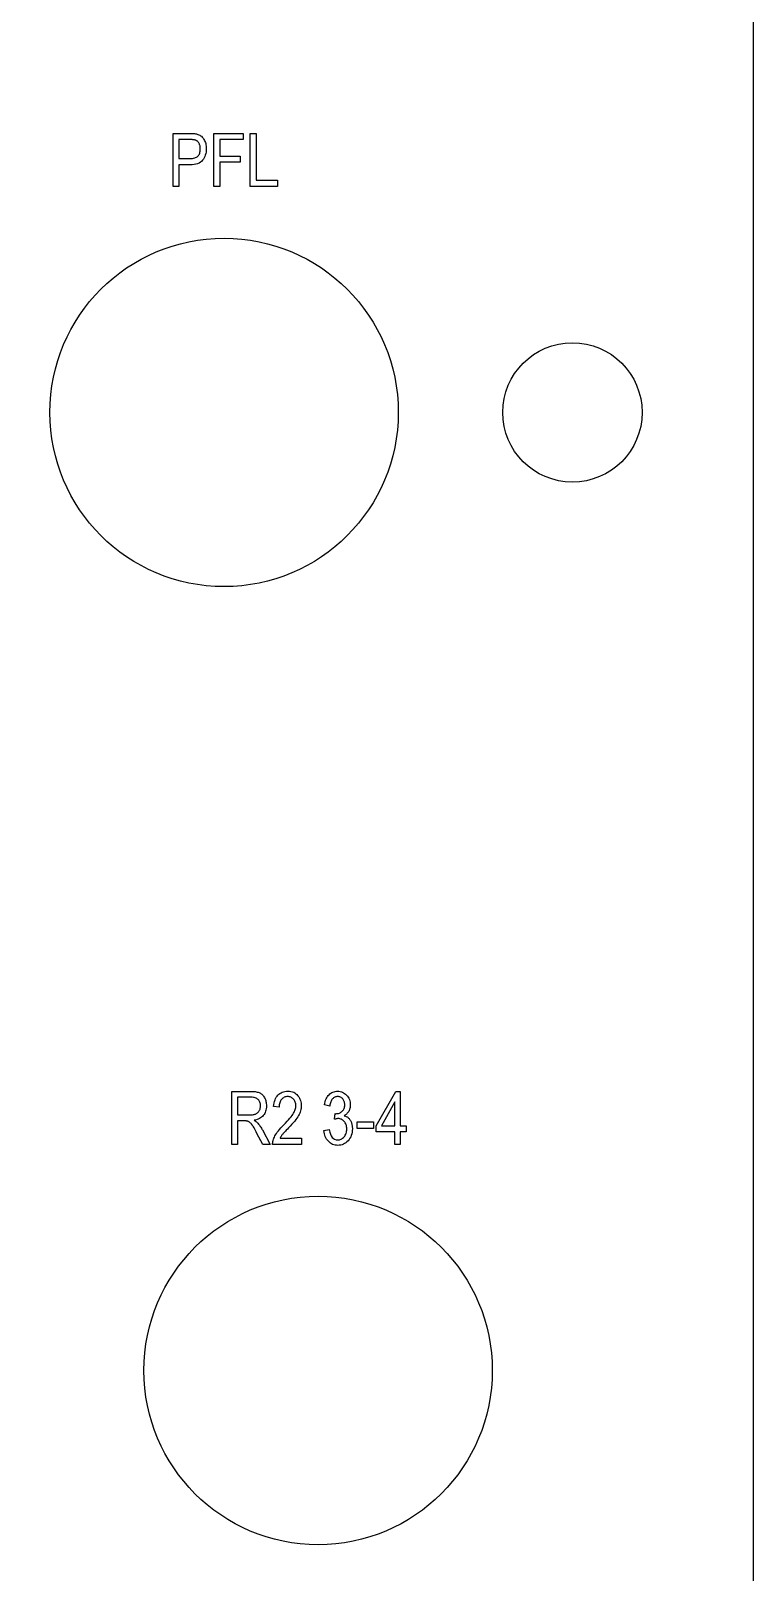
# Model space of a CAD drawing. Header units: millimetres. Extents: x 0 to 40, y 0 to 514.
# Drawn here: x 23.71 to 40.3, y 348.37 to 383.76 of the extents above; entities that cross this region are included whole.
import ezdxf

# ---------------------------------------------------------------- set-up
doc = ezdxf.new("R2010")
doc.units = ezdxf.units.MM
for name, color, linetype in [('CUT', 1, 'CONTINUOUS'), ('LEGEND', 2, 'CONTINUOUS'), ('OUTLINE', 7, 'CONTINUOUS')]:
    doc.layers.add(name, color=color, linetype=linetype)

msp = doc.modelspace()

# ---------------------------------------------------------------- linework, layer by layer
at = {"layer": 'CUT'}
for centre, radius in [((28.15, 375), 4), ((36.15, 375), 1.6), ((30.31, 353), 4)]:
    msp.add_circle(centre, radius, dxfattribs=at)
at = {"layer": 'LEGEND'}
for points in [[(26.9796, 380.1916), (26.9796, 381.4084), (27.3556, 381.4084), (27.3877, 381.4081), (27.4177, 381.407), (27.4454, 381.4052), (27.471, 381.4026), (27.4944, 381.3994), (27.5156, 381.3954), (27.5347, 381.3907), (27.5515, 381.3852), (27.5726, 381.3765), (27.5925, 381.3661), (27.6114, 381.354), (27.6291, 381.3402), (27.6458, 381.3247), (27.6614, 381.3075), (27.6759, 381.2887), (27.6893, 381.2682), (27.7014, 381.2462), (27.7118, 381.223), (27.7207, 381.1986), (27.7279, 381.1729), (27.7335, 381.1461), (27.7376, 381.118), (27.74, 381.0887), (27.7408, 381.0582), (27.7395, 381.018), (27.7355, 380.9798), (27.729, 380.9434), (27.7198, 380.9089), (27.708, 380.8764), (27.6936, 380.8457), (27.6766, 380.8169), (27.6569, 380.79), (27.6341, 380.7657), (27.6074, 380.7446), (27.5769, 380.7268), (27.5426, 380.7122), (27.5045, 380.7009), (27.4625, 380.6928), (27.4168, 380.6879), (27.3672, 380.6863), (27.1116, 380.6863), (27.1116, 380.1916)], [(27.1116, 380.8299), (27.3697, 380.8299), (27.3992, 380.8307), (27.4266, 380.8333), (27.452, 380.8376), (27.4754, 380.8437), (27.4966, 380.8514), (27.5159, 380.8609), (27.5331, 380.8721), (27.5482, 380.8851), (27.5614, 380.8998), (27.5729, 380.9162), (27.5826, 380.9344), (27.5905, 380.9543), (27.5967, 380.976), (27.6011, 380.9994), (27.6038, 381.0246), (27.6046, 381.0515), (27.6042, 381.0692), (27.6029, 381.0863), (27.6007, 381.1028), (27.5977, 381.1185), (27.5938, 381.1337), (27.589, 381.1482), (27.5833, 381.162), (27.5768, 381.1752), (27.5697, 381.1876), (27.5622, 381.1989), (27.5543, 381.2092), (27.5461, 381.2186), (27.5375, 381.2269), (27.5286, 381.2342), (27.5193, 381.2405), (27.5096, 381.2458), (27.4987, 381.2502), (27.4859, 381.2541), (27.4711, 381.2574), (27.4543, 381.2601), (27.4355, 381.2622), (27.4147, 381.2637), (27.392, 381.2645), (27.3672, 381.2648), (27.1116, 381.2648)], [(27.9184, 380.1916), (27.9184, 381.4084), (28.5916, 381.4084), (28.5916, 381.2648), (28.0504, 381.2648), (28.0504, 380.888), (28.5186, 380.888), (28.5186, 380.7444), (28.0504, 380.7444), (28.0504, 380.1916)], [(28.7526, 380.1916), (28.7526, 381.4084), (28.8846, 381.4084), (28.8846, 380.3352), (29.376, 380.3352), (29.376, 380.1916)], [(28.3253, 358.1916), (28.3253, 359.4084), (28.7677, 359.4084), (28.8012, 359.4079), (28.8325, 359.4063), (28.8615, 359.4037), (28.8882, 359.3999), (28.9126, 359.3952), (28.9348, 359.3893), (28.9547, 359.3824), (28.9723, 359.3744), (28.9885, 359.3652), (29.0038, 359.3546), (29.0185, 359.3425), (29.0324, 359.3291), (29.0456, 359.3142), (29.058, 359.2979), (29.0697, 359.2802), (29.0807, 359.2611), (29.0906, 359.2409), (29.0992, 359.2199), (29.1065, 359.1981), (29.1124, 359.1755), (29.117, 359.1521), (29.1203, 359.128), (29.1223, 359.103), (29.123, 359.0772), (29.1219, 359.0436), (29.1185, 359.0116), (29.1129, 358.9813), (29.105, 358.9525), (29.0949, 358.9254), (29.0826, 358.9), (29.068, 358.8761), (29.0512, 358.854), (29.0322, 358.8336), (29.0112, 358.8151), (28.9882, 358.7986), (28.9631, 358.784), (28.936, 358.7714), (28.9068, 358.7607), (28.8756, 358.752), (28.8424, 358.7452), (28.8559, 358.7369), (28.8686, 358.7286), (28.8804, 358.7202), (28.8914, 358.7118), (28.9016, 358.7034), (28.9109, 358.6949), (28.9194, 358.6865), (28.9271, 358.678), (28.9416, 358.6603), (28.9557, 358.6421), (28.9693, 358.6235), (28.9825, 358.6043), (28.9952, 358.5847), (29.0076, 358.5645), (29.0194, 358.5439), (29.0308, 358.5228), (29.2052, 358.1916), (29.0392, 358.1916), (28.9063, 358.4447), (28.8876, 358.4804), (28.8701, 358.5129), (28.8538, 358.5425), (28.8386, 358.569), (28.8246, 358.5925), (28.8118, 358.613), (28.8002, 358.6304), (28.7897, 358.6448), (28.7799, 358.6571), (28.7702, 358.6684), (28.7605, 358.6786), (28.7509, 358.6878), (28.7414, 358.696), (28.732, 358.7031), (28.7226, 358.7091), (28.7133, 358.7141), (28.7036, 358.7183), (28.693, 358.7219), (28.6815, 358.725), (28.669, 358.7275), (28.6557, 358.7294), (28.6414, 358.7308), (28.6261, 358.7317), (28.61, 358.7319), (28.4573, 358.7319), (28.4573, 358.1916)], [(28.4573, 358.8714), (28.7412, 358.8714), (28.7637, 358.8717), (28.7848, 358.8728), (28.8046, 358.8745), (28.8229, 358.877), (28.8399, 358.8801), (28.8554, 358.884), (28.8695, 358.8885), (28.8823, 358.8938), (28.894, 358.8998), (28.9051, 358.9066), (28.9156, 358.9142), (28.9254, 358.9226), (28.9347, 358.9319), (28.9433, 358.9419), (28.9513, 358.9527), (28.9586, 358.9644), (28.9652, 358.9766), (28.971, 358.9894), (28.9758, 359.0027), (28.9798, 359.0164), (28.9829, 359.0307), (28.9851, 359.0454), (28.9864, 359.0607), (28.9869, 359.0764), (28.986, 359.0988), (28.9835, 359.12), (28.9793, 359.14), (28.9734, 359.1587), (28.9658, 359.1762), (28.9565, 359.1924), (28.9455, 359.2075), (28.9329, 359.2213), (28.9186, 359.2336), (28.9027, 359.2443), (28.8851, 359.2534), (28.8659, 359.2608), (28.845, 359.2666), (28.8226, 359.2707), (28.7984, 359.2732), (28.7727, 359.274), (28.4573, 359.274)], [(29.9257, 358.3352), (29.9257, 358.1916), (29.2658, 358.1916), (29.266, 358.2137), (29.2681, 358.2364), (29.272, 358.2598), (29.2777, 358.2839), (29.2852, 358.3086), (29.2945, 358.334), (29.3056, 358.36), (29.3185, 358.3866), (29.3337, 358.4142), (29.3518, 358.443), (29.3728, 358.473), (29.3966, 358.5043), (29.4233, 358.5367), (29.4529, 358.5704), (29.4853, 358.6053), (29.5206, 358.6415), (29.5617, 358.683), (29.5991, 358.7221), (29.6328, 358.7588), (29.6627, 358.793), (29.689, 358.8249), (29.7116, 358.8543), (29.7304, 358.8813), (29.7455, 358.9058), (29.758, 358.929), (29.7688, 358.9517), (29.7779, 358.9741), (29.7854, 358.996), (29.7912, 359.0175), (29.7954, 359.0387), (29.7978, 359.0594), (29.7987, 359.0797), (29.7978, 359.1024), (29.7953, 359.1241), (29.791, 359.1446), (29.7851, 359.1641), (29.7774, 359.1825), (29.7681, 359.1998), (29.757, 359.2161), (29.7443, 359.2312), (29.7303, 359.2449), (29.7155, 359.2568), (29.7, 359.2669), (29.6836, 359.2751), (29.6664, 359.2815), (29.6485, 359.2861), (29.6298, 359.2888), (29.6102, 359.2897), (29.5893, 359.2888), (29.5694, 359.2858), (29.5504, 359.2809), (29.5324, 359.274), (29.5154, 359.2651), (29.4993, 359.2543), (29.4841, 359.2414), (29.47, 359.2267), (29.4571, 359.21), (29.446, 359.1917), (29.4366, 359.1716), (29.4289, 359.1499), (29.4229, 359.1264), (29.4186, 359.1012), (29.416, 359.0743), (29.4152, 359.0457), (29.289, 359.0615), (29.2935, 359.1039), (29.3002, 359.1436), (29.3092, 359.1806), (29.3204, 359.2149), (29.334, 359.2465), (29.3498, 359.2754), (29.3679, 359.3016), (29.3882, 359.325), (29.4105, 359.3457), (29.4346, 359.3637), (29.4603, 359.3789), (29.4877, 359.3913), (29.5168, 359.401), (29.5477, 359.4079), (29.5802, 359.412), (29.6144, 359.4134), (29.6514, 359.4118), (29.6861, 359.407), (29.7185, 359.399), (29.7486, 359.3877), (29.7763, 359.3732), (29.8017, 359.3555), (29.8248, 359.3346), (29.8456, 359.3105), (29.864, 359.2843), (29.8799, 359.2573), (29.8934, 359.2293), (29.9044, 359.2005), (29.913, 359.1708), (29.9191, 359.1402), (29.9228, 359.1088), (29.924, 359.0764), (29.9231, 359.0475), (29.9202, 359.0189), (29.9154, 358.9906), (29.9087, 358.9626), (29.9, 358.9349), (29.8895, 358.9075), (29.877, 358.8804), (29.8626, 358.8535), (29.8455, 358.8258), (29.825, 358.7958), (29.801, 358.7636), (29.7736, 358.7291), (29.7427, 358.6925), (29.7083, 358.6536), (29.6706, 358.6125), (29.6293, 358.5692), (29.6032, 358.5423), (29.5794, 358.5177), (29.5581, 358.4952), (29.5392, 358.475), (29.5227, 358.457), (29.5086, 358.4413), (29.497, 358.4278), (29.4878, 358.4165), (29.48, 358.4063), (29.4726, 358.3962), (29.4655, 358.386), (29.4589, 358.3758), (29.4526, 358.3657), (29.4466, 358.3555), (29.4411, 358.3453), (29.4359, 358.3352)], [(30.4436, 358.5128), (30.5665, 358.5327), (30.5779, 358.4767), (30.5929, 358.4281), (30.6116, 358.387), (30.6339, 358.3534), (30.6599, 358.3273), (30.6896, 358.3086), (30.7229, 358.2974), (30.7599, 358.2937), (30.7805, 358.2948), (30.8004, 358.2981), (30.8196, 358.3036), (30.8381, 358.3114), (30.8559, 358.3214), (30.8731, 358.3336), (30.8895, 358.348), (30.9052, 358.3646), (30.9196, 358.383), (30.932, 358.4027), (30.9426, 358.4237), (30.9512, 358.4461), (30.958, 358.4697), (30.9628, 358.4947), (30.9656, 358.5209), (30.9666, 358.5485), (30.9657, 358.5744), (30.9631, 358.599), (30.9587, 358.6223), (30.9525, 358.6444), (30.9445, 358.6651), (30.9348, 358.6845), (30.9234, 358.7026), (30.9101, 358.7195), (30.8956, 358.7347), (30.8803, 358.7478), (30.8642, 358.7589), (30.8473, 358.768), (30.8295, 358.7751), (30.811, 358.7802), (30.7917, 358.7832), (30.7715, 358.7842), (30.7625, 358.784), (30.7531, 358.7832), (30.743, 358.7819), (30.7325, 358.7801), (30.7215, 358.7777), (30.7099, 358.7749), (30.6978, 358.7715), (30.6852, 358.7676), (30.6993, 358.8988), (30.7184, 358.8971), (30.7405, 358.898), (30.7615, 358.9006), (30.7815, 358.9049), (30.8004, 358.911), (30.8182, 358.9188), (30.835, 358.9284), (30.8507, 358.9397), (30.8653, 358.9527), (30.8786, 358.9672), (30.89, 358.9829), (30.8997, 358.9997), (30.9077, 359.0177), (30.9138, 359.0368), (30.9182, 359.0572), (30.9209, 359.0787), (30.9218, 359.1013), (30.921, 359.1222), (30.9188, 359.142), (30.9151, 359.1607), (30.9099, 359.1784), (30.9033, 359.1951), (30.8952, 359.2107), (30.8855, 359.2252), (30.8745, 359.2387), (30.8623, 359.2509), (30.8495, 359.2614), (30.836, 359.2703), (30.822, 359.2776), (30.8072, 359.2833), (30.7918, 359.2873), (30.7758, 359.2898), (30.7591, 359.2906), (30.7418, 359.2897), (30.7252, 359.2872), (30.7092, 359.2829), (30.694, 359.277), (30.6795, 359.2693), (30.6656, 359.26), (30.6524, 359.2489), (30.64, 359.2362), (30.6284, 359.2217), (30.6179, 359.2055), (30.6085, 359.1875), (30.6002, 359.1678), (30.593, 359.1464), (30.587, 359.1231), (30.582, 359.0982), (30.5781, 359.0714), (30.4561, 359.098), (30.4628, 359.1358), (30.4713, 359.1713), (30.4817, 359.2043), (30.4939, 359.235), (30.5078, 359.2632), (30.5236, 359.2891), (30.5413, 359.3126), (30.5607, 359.3337), (30.5816, 359.3524), (30.6035, 359.3686), (30.6265, 359.3823), (30.6505, 359.3935), (30.6757, 359.4022), (30.7018, 359.4084), (30.7291, 359.4122), (30.7574, 359.4134), (30.7871, 359.412), (30.8157, 359.4078), (30.8432, 359.4008), (30.8695, 359.391), (30.8946, 359.3784), (30.9187, 359.363), (30.9415, 359.3448), (30.9633, 359.3238), (30.9831, 359.3006), (31.0003, 359.276), (31.0149, 359.25), (31.0268, 359.2225), (31.036, 359.1936), (31.0426, 359.1632), (31.0466, 359.1313), (31.0479, 359.098), (31.0474, 359.0775), (31.0457, 359.0577), (31.0429, 359.0384), (31.0389, 359.0198), (31.0338, 359.0017), (31.0276, 358.9842), (31.0203, 358.9674), (31.0118, 358.9511), (31.0024, 358.9355), (30.992, 358.9208), (30.9807, 358.907), (30.9686, 358.894), (30.9555, 358.8819), (30.9416, 358.8706), (30.9267, 358.8602), (30.911, 358.8506), (30.9256, 358.8461), (30.9396, 358.841), (30.9529, 358.8351), (30.9656, 358.8286), (30.9776, 358.8215), (30.989, 358.8136), (30.9997, 358.8051), (31.0098, 358.7958), (31.0193, 358.7859), (31.0283, 358.7751), (31.0369, 358.7636), (31.045, 358.7512), (31.0527, 358.7381), (31.0599, 358.7241), (31.0666, 358.7093), (31.0728, 358.6938), (31.0785, 358.6775), (31.0834, 358.6609), (31.0875, 358.6437), (31.0909, 358.6261), (31.0935, 358.608), (31.0954, 358.5895), (31.0965, 358.5705), (31.0969, 358.551), (31.0954, 358.51), (31.0907, 358.471), (31.083, 358.4338), (31.0722, 358.3986), (31.0583, 358.3652), (31.0414, 358.3338), (31.0213, 358.3043), (30.9981, 358.2766), (30.9728, 358.2516), (30.9463, 358.23), (30.9186, 358.2116), (30.8896, 358.1966), (30.8594, 358.185), (30.828, 358.1766), (30.7954, 358.1716), (30.7616, 358.17), (30.7302, 358.1714), (30.7001, 358.1758), (30.6712, 358.183), (30.6435, 358.1932), (30.617, 358.2063), (30.5918, 358.2223), (30.5677, 358.2411), (30.5449, 358.2629), (30.5239, 358.2872), (30.5053, 358.3134), (30.489, 358.3417), (30.4752, 358.3719), (30.4637, 358.4041), (30.4546, 358.4383), (30.4479, 358.4746), (30.4436, 358.5128)], [(32.0747, 358.1916), (32.0747, 358.4829), (31.6423, 358.4829), (31.6423, 358.6199), (32.098, 359.4084), (32.1976, 359.4084), (32.1976, 358.6199), (32.3329, 358.6199), (32.3329, 358.4829), (32.1976, 358.4829), (32.1976, 358.1916)], [(32.0747, 358.6199), (32.0747, 359.1686), (31.7626, 358.6199)], [(31.2065, 358.5568), (31.2065, 358.707), (31.5825, 358.707), (31.5825, 358.5568)]]:
    msp.add_lwpolyline(points, close=True, dxfattribs=at)
at = {"layer": 'OUTLINE'}
msp.add_lwpolyline([(0, 514), (40.3, 514), (40.3, 0), (0, 0)], close=True, dxfattribs=at)

doc.saveas('drawing.dxf')
